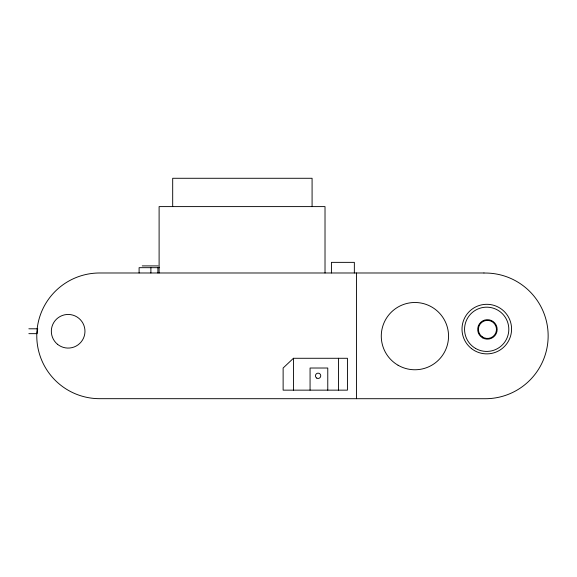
<?xml version="1.0" encoding="UTF-8"?>
<svg xmlns="http://www.w3.org/2000/svg" width="577" height="577" viewBox="0 0 577 577"><rect width="100%" height="100%" fill="white"/><g stroke="black" fill="none" stroke-linecap="round" stroke-linejoin="round"><path stroke-width="0.87" d="M293.441 358.281L283.127 368.018L283.127 390.146L347.433 390.146L347.433 358.281L293.441 358.281L293.441 390.146M142.216 265.903L158.148 265.903M159.259 267.678L139.1 267.678L139.1 272.986M28.85 328.796L37.7 328.796L37.058 333.657L28.85 333.657M356.55 272.986L356.55 398.678M354.35 272.986L354.35 262.362L331.422 262.362L331.422 272.986M338.439 358.281L338.439 390.146M327.772 390.146L327.772 368.018L310.065 368.018L310.065 390.146M325.017 272.986L325.017 206.602L159.108 206.602L159.108 272.986M312.085 206.602L312.085 178.279L172.689 178.279L172.689 206.602M157.903 267.678L157.903 272.986M150.893 267.678L150.893 272.986M483.944 272.986L99.619 272.986A62.843 62.843 0 0 0 36.777 335.828A62.843 62.843 0 0 0 99.619 398.678L485.307 398.721A62.843 62.843 0 0 0 548.15 335.879A62.843 62.843 0 0 0 485.307 273.036L483.944 272.986M398.094 365.255A33.632 33.632 0 0 0 448.545 336.124A33.632 33.632 0 0 0 398.094 307A33.632 33.632 0 0 0 398.094 365.255M471.481 348.58A24.782 24.782 0 0 0 511.323 332.604A24.782 24.782 0 0 0 477.568 306.084A24.782 24.782 0 0 0 471.481 348.58M57.498 344.281A16.82 16.82 0 0 0 84.747 333.982A16.82 16.82 0 0 0 62.208 315.532A16.82 16.82 0 0 0 57.498 344.281M475.621 348.465A22.128 22.128 0 0 0 508.813 329.301A22.128 22.128 0 0 0 475.621 310.137A22.128 22.128 0 0 0 475.621 348.465M482.567 337.848A9.737 9.737 0 0 0 497.172 329.417A9.737 9.737 0 0 0 482.567 320.985A9.737 9.737 0 0 0 482.567 337.848M482.098 336.716A9.044 9.044 0 0 0 496.422 330.383A9.044 9.044 0 0 0 483.778 321.144A9.044 9.044 0 0 0 482.098 336.716M316.773 378.101A2.654 2.654 0 0 0 320.754 375.8A2.654 2.654 0 0 0 316.773 373.507A2.654 2.654 0 0 0 316.773 378.101"/></g></svg>
